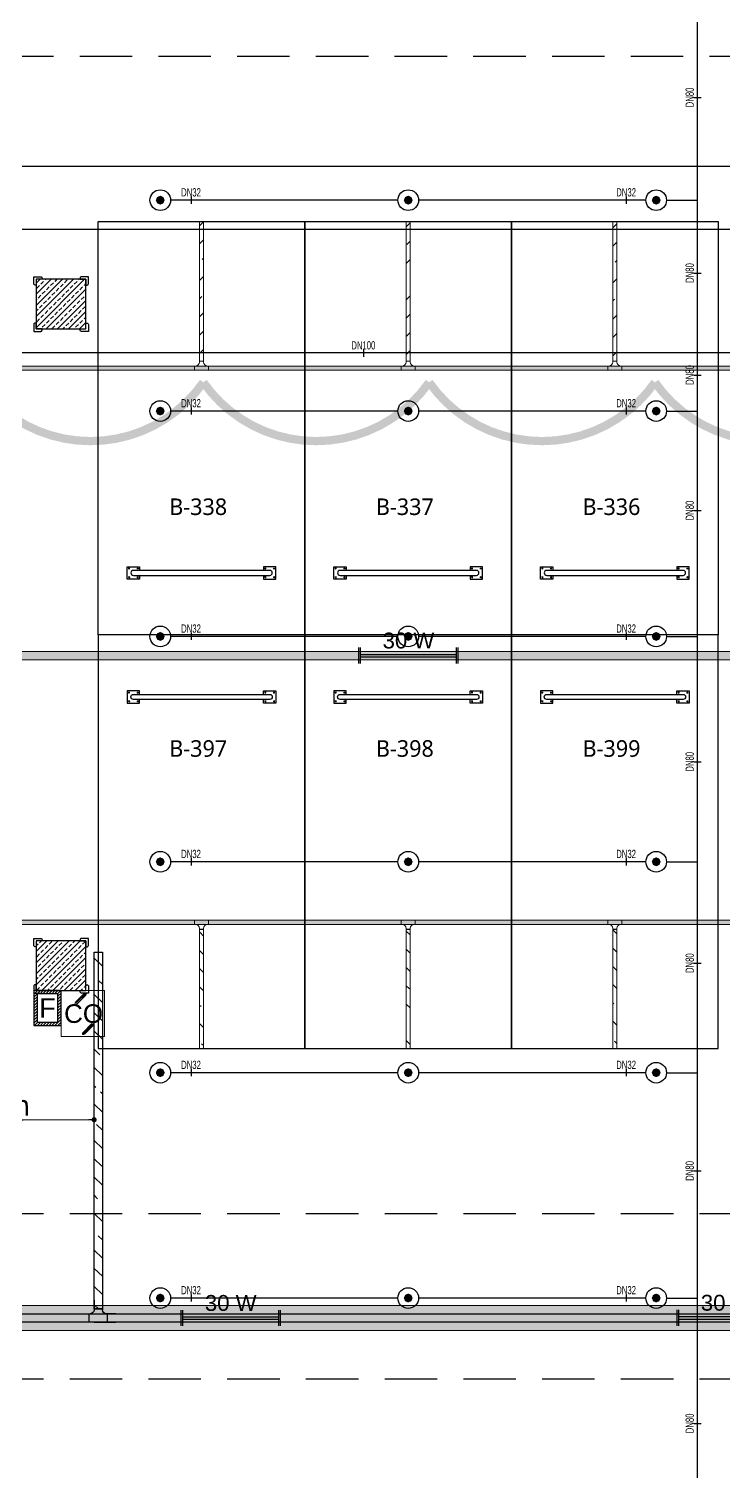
# Model space of a CAD drawing. Header units: millimetres. Extents: x -379292 to 1221486, y 92049 to 447512.
# Drawn here: x -141845 to -133445, y 186507 to 203947 of the extents above; entities that cross this region are included whole.
import ezdxf
from ezdxf import colors
from ezdxf.entities.mleader import LeaderData, LeaderLine
from ezdxf.enums import TextEntityAlignment as Align
from ezdxf.math import Vec2, Vec3

# ---------------------------------------------------------------- set-up
doc = ezdxf.new("R2010")
doc.units = ezdxf.units.MM
doc.linetypes.add('HIDDEN', pattern=[9.525, 6.35, -3.175])
for name, color, linetype in [('-M-YNGN-BORUID', 7, 'Continuous'), ('-M-YNGN-BORUUZUN', 7, 'Continuous'), ('-M-YNGN-BORUYUK', 7, 'Continuous'), ('-M-YNGN-SPR-YUK', 7, 'Continuous'), ('-M-YNGN-ZON4-CAP-', 7, 'Continuous'), ('-M-YNGN-ZON4-SPR-', 7, 'Continuous'), ('05_HATCH CONCRETE', 141, 'Continuous'), ('05_SYMBOL', 2, 'Continuous'), ('08_FIRE ALARM BUTTON', 4, 'Continuous'), ('08_LAMP', 4, 'Continuous'), ('202-A-Y-MahalAd', 141, 'Continuous'), ('AIRONN ZONLAMA', 4, 'Continuous'), ('E_CT_ZA', 6, 'Continuous'), ('EYazı', 7, 'Continuous')]:
    doc.layers.add(name, color=color, linetype=linetype)
doc.layers.add('-M-YNGN-SPR-CAPCIZGI', color=188, linetype='Continuous', plot=False)
for name, color, linetype, lineweight in [('-M-YNGN-ZON4', 3, 'SP', 30), ('08_DEDECTOR', 3, 'Continuous', 9), ('E_CT_AYDINLATMA', 3, 'Continuous', 9), ('E_CT_KA', 4, 'Continuous', 9), ('E_CT_KIRMIZI', 1, 'Continuous', 9)]:
    doc.layers.add(name, color=color, linetype=linetype, lineweight=lineweight)
doc.styles.add('CIZGI', font='tahoma.ttf', dxfattribs={"width": 0.8, "oblique": 20})
doc.styles.add('HCAD', font='HCAD.SHX', dxfattribs={"width": 0.8, "height": 0.2})
doc.styles.add('PIPESIZE', font='hcad.shx', dxfattribs={"width": 0.8})
doc.styles.add('SPR-NOT', font='romans.shx')
doc.styles.get("Standard").update_dxf_attribs({"font": 'segoeuil.ttf'})
doc.styles.add('YAZI-2', font='arial.ttf', dxfattribs={"height": 2})
doc.styles.add('YAZI-2.5', font='arial.ttf', dxfattribs={"height": 2.5})
doc.styles.add('YAZI-3', font='arial.ttf', dxfattribs={"height": 3})
doc.linetypes.add('SP', pattern='A,2,-0.1,["SP",CIZGI,S=0.14,R=0.2,X=0,Y=-0.07],-0.255', length=2.355)
pattern_1 = [(225, (905000, -3e-07), (67.351921, -67.351921), []), (225, (904932.65, -3e-07), (67.351921, -67.351921), [47.625, -23.8125])]

# ---------------------------------------------------------------- blocks, each defined once
blk = doc.blocks.new('202_Vida')
at = {"color": 0, "linetype": 'ByBlock', "ltscale": 0.2}
for points in [[(1, 0), (-1, 0)], [(0, 1), (0, -1)]]:
    blk.add_lwpolyline(points, dxfattribs=at)
at = {"color": 0, "linetype": 'ByBlock'}
for radius in [0.42, 0.23, 0.155]:
    blk.add_circle((0, 0), radius, dxfattribs=at)
blk = doc.blocks.new('202_Stoper')
at = {"color": 0, "linetype": 'ByBlock'}
for points in [[(-750, -30), (-750, -75), (-900, -75), (-900, 75), (-750, 75), (-750, 30)], [(750, -30), (750, -75), (900, -75), (900, 75), (750, 75), (750, 30)]]:
    blk.add_lwpolyline(points, dxfattribs=at)
blk.add_lwpolyline([(825, -30, 1), (825, 30), (-825, 30, 1), (-825, -30)], format="xyb", close=True, dxfattribs=at)
at = {"color": 0, "linetype": 'ByBlock', "yscale": 10, "zscale": 10, "rotation": 180}
for p, xscale in [((-877, 53), -10), ((-772, 53), 10), ((772, 53), -10), ((877, 53), 10)]:
    blk.add_blockref('202_Vida', p, dxfattribs=dict(at, xscale=xscale))
at = {"color": 0, "linetype": 'ByBlock', "yscale": 10, "zscale": 10}
for p, xscale in [((-877, -52), 10), ((-772, -52), -10), ((772, -52), 10), ((877, -52), -10)]:
    blk.add_blockref('202_Vida', p, dxfattribs=dict(at, xscale=xscale))
blk = doc.blocks.new('202_Mahalblok')
at = {"color": 0, "linetype": 'ByBlock', "flags": 128}
blk.add_lwpolyline([(0, 0), (0, 5000), (2500, 5000), (2500, 0)], close=True, dxfattribs=at)
at = {"color": 252}
blk.add_blockref('202_Stoper', (1250, 750), dxfattribs=at)
at = {"color": 0, "linetype": 'ByBlock', "ltscale": 25}
blk.add_attdef('MAHALNO', text='', height=200, dxfattribs=at).set_placement((1209, 1390), align=Align.BOTTOM_CENTER)
blk = doc.blocks.new('bariyer')
at = {"color": 8, "ltscale": 25}
blk.add_lwpolyline([(0, -70), (15, -70, 0.414214), (30, -55), (30, 30), (-55, 30, 0.414214), (-70, 15), (-70, 0), (0, 0)], format="xyb", close=True, dxfattribs=at)
blk = doc.blocks.new('OtoParkBodrumKatMimari')
at = {"layer": '05_HATCH CONCRETE'}
h = blk.add_hatch(dxfattribs=at)
h.set_pattern_fill('ANSI33', color=8, scale=15, angle=180, style=0)
h.set_pattern_definition(pattern_1)
h.paths.add_polyline_path([(105200, 100100), (104600, 100100), (104600, 99500), (105200, 99500)])
h = blk.add_hatch(dxfattribs=at)
h.set_pattern_fill('ANSI33', color=8, scale=15, angle=180, style=0)
h.set_pattern_definition(pattern_1)
h.paths.add_polyline_path([(105200, 92100), (104600, 92100), (104600, 91500), (105200, 91500)])
at = {"color": 5}
for points in [[(105200, 100100), (104600, 100100), (104600, 99500), (105200, 99500)], [(105200, 92100), (104600, 92100), (104600, 91500), (105200, 91500)]]:
    blk.add_lwpolyline(points, close=True, dxfattribs=at)
at = {"layer": '05_SYMBOL', "color": 252, "linetype": 'HIDDEN', "ltscale": 100}
blk.add_lwpolyline([(17400, 100800, -0.414214), (19400, 102800), (128500, 102800, -0.414214), (130500, 100800), (130500, 90800, -0.414214), (128500, 88800), (19400, 88800, -0.414214), (17400, 90800), (17400, 100800)], format="xyb", dxfattribs=at)
blk.add_lwpolyline([(128500, 86800), (19400, 86800)], dxfattribs=at)
at = {"layer": '05_SYMBOL', "color": 8, "xscale": -1}
for p in [(104600, 100100), (104600, 92100)]:
    blk.add_blockref('bariyer', p, dxfattribs=at)
at = {"layer": '05_SYMBOL', "color": 8}
for p in [(105200, 100100), (105200, 92100)]:
    blk.add_blockref('bariyer', p, dxfattribs=at)
at = {"layer": '05_SYMBOL', "color": 8, "rotation": 180}
for p in [(104600, 99500), (104600, 91500)]:
    blk.add_blockref('bariyer', p, dxfattribs=at)
at = {"layer": '05_SYMBOL', "color": 8, "xscale": -1, "rotation": 180}
for p in [(105200, 99500), (105200, 91500)]:
    blk.add_blockref('bariyer', p, dxfattribs=at)
at = {"layer": '202-A-Y-MahalAd', "color": 8, "ltscale": 25}
for p, values in [((105350, 95800), {'MAHALNO': 'B-338'}), ((107850, 95800), {'MAHALNO': 'B-337'}), ((110350, 95800), {'MAHALNO': 'B-336'})]:
    blk.add_blockref('202_Mahalblok', p, dxfattribs=at).add_auto_attribs(values)
ref = blk.add_blockref('202_Mahalblok', (105350, 95800), dxfattribs=dict(at, xscale=-1, rotation=180))
ref.add_attrib('MAHALNO', 'B-397', dxfattribs={"layer": '0', "color": 0, "linetype": 'ByBlock', "ltscale": 25, "height": 200}).set_placement((106559, 94267), align=Align.BOTTOM_CENTER)
ref = blk.add_blockref('202_Mahalblok', (107850, 95800), dxfattribs=dict(at, xscale=-1, rotation=180))
ref.add_attrib('MAHALNO', 'B-398', dxfattribs={"layer": '0', "color": 0, "linetype": 'ByBlock', "ltscale": 25, "height": 200}).set_placement((109059, 94267), align=Align.BOTTOM_CENTER)
ref = blk.add_blockref('202_Mahalblok', (110350, 95800), dxfattribs=dict(at, xscale=-1, rotation=180))
ref.add_attrib('MAHALNO', 'B-399', dxfattribs={"layer": '0', "color": 0, "linetype": 'ByBlock', "ltscale": 25, "height": 200}).set_placement((111559, 94267), align=Align.BOTTOM_CENTER)
blk = doc.blocks.new('SPRKL100')
at = {"layer": '-M-YNGN-SPR-CAPCIZGI'}
blk.add_line((0, 0.43), (0, -0.43), dxfattribs=at)
at = {"layer": '-M-YNGN-BORUID', "color": 0, "style": 'HCAD', "width": 0.8, "flags": 1}
blk.add_attdef('DIC', text='', height=0.4, dxfattribs=at).set_placement((0, -1.69), align=Align.CENTER)
at = {"layer": '-M-YNGN-BORUUZUN', "color": 0, "style": 'HCAD', "width": 0.7}
blk.add_attdef('BOY', text='', height=0.8, dxfattribs=at).set_placement((0, -1.08), align=Align.CENTER)
at = {"layer": '-M-YNGN-BORUYUK', "color": 6, "style": 'PIPESIZE', "width": 0.8}
blk.add_attdef('YUK', text='', height=0.5, dxfattribs=at).set_placement((0, 1.87), align=Align.CENTER)
at = {"color": 0, "style": 'PIPESIZE', "width": 0.7}
blk.add_attdef('CAP', text='', height=1, dxfattribs=at).set_placement((0, 0.45), align=Align.CENTER)
blk = doc.blocks.new('SP-C-UP-12')
at = {"ltscale": 10}
blk.add_line((0, 0), (0, 0), dxfattribs=at)
at = {"color": 1, "linetype": 'Continuous'}
blk.add_circle((0, 0), 12.5, dxfattribs=at)
at = {"ltscale": 10}
for points in [[(-5.4, 0), (-3.8, 3.8), (-3.8, -3.8), (0, 5.4)], [(-3.8, -3.8), (0, 5.4), (0, -5.4), (3.8, 3.8)], [(0, -5.4), (3.8, 3.8), (3.8, -3.8), (5.4, 0)]]:
    blk.add_solid(points, dxfattribs=at)
at = {"layer": '-M-YNGN-SPR-YUK', "style": 'SPR-NOT', "width": 0.5, "flags": 9}
for tag, p in [('YUK', (0, 17.8)), ('CAP', (0, 14.4)), ('TIP', (0.2, 10.8))]:
    blk.add_attdef(tag, text='', height=2.5, dxfattribs=at).set_placement(p, align=Align.MIDDLE_CENTER)
blk = doc.blocks.new('A$C69E781E7')
at = {"layer": '-M-YNGN-ZON4', "ltscale": 500}
for p, q in [((-2670.9, -7485.1), (-2670.9, -2137.6)), ((-3033.4, -4282.6), (-3308.4, -4282.6)), ((-2733.4, -4282.6), (-3008.4, -4282.6)), ((-2708.4, -4282.6), (-2670.9, -4282.6)), ((-6030.9, -4466.9), (-459.8, -4466.9)), ((-3033.4, -4537.6), (-3308.4, -4537.6)), ((-2733.4, -4537.6), (-3008.4, -4537.6)), ((-2708.4, -4537.6), (-2670.9, -4537.6)), ((-3033.4, -4810.1), (-3308.4, -4810.1)), ((-2733.4, -4810.1), (-3008.4, -4810.1)), ((-2708.4, -4810.1), (-2670.9, -4810.1)), ((-3033.4, -5082.6), (-3308.4, -5082.6)), ((-2733.4, -5082.6), (-3008.4, -5082.6)), ((-2708.4, -5082.6), (-2670.9, -5082.6)), ((-3033.4, -5337.6), (-3308.4, -5337.6)), ((-2733.4, -5337.6), (-3008.4, -5337.6)), ((-2708.4, -5337.6), (-2670.9, -5337.6)), ((-3033.4, -5610.1), (-3308.4, -5610.1)), ((-2733.4, -5610.1), (-3008.4, -5610.1)), ((-2708.4, -5610.1), (-2670.9, -5610.1))]:
    blk.add_line(p, q, dxfattribs=at)
at = {"layer": '-M-YNGN-ZON4-CAP-'}
ref = blk.add_blockref('SPRKL100', (-2670.9, -4158.4), dxfattribs=dict(at, xscale=10.00000000000001, yscale=10.00000000000001, zscale=10.00000000000001, rotation=90))
ref.add_attrib('CAP', 'DN80', dxfattribs={"layer": '0', "color": 0, "height": 10, "rotation": 90, "style": 'PIPESIZE', "width": 0.7}).set_placement((-2675.4, -4158.4), align=Align.CENTER)
ref = blk.add_blockref('SPRKL100', (-3283.7, -4282.6), dxfattribs=dict(at, xscale=10, yscale=10, zscale=10))
ref.add_attrib('CAP', 'DN32', dxfattribs={"layer": '0', "color": 0, "height": 10, "style": 'PIPESIZE', "width": 0.7}).set_placement((-3283.7, -4278.1), align=Align.CENTER)
ref = blk.add_blockref('SPRKL100', (-2757.3, -4282.6), dxfattribs=dict(at, xscale=10, yscale=10, zscale=10))
ref.add_attrib('CAP', 'DN32', dxfattribs={"layer": '0', "color": 0, "height": 10, "style": 'PIPESIZE', "width": 0.7}).set_placement((-2757.3, -4278.1), align=Align.CENTER)
ref = blk.add_blockref('SPRKL100', (-2670.9, -4370.7), dxfattribs=dict(at, xscale=10.00000000000001, yscale=10.00000000000001, zscale=10.00000000000001, rotation=90))
ref.add_attrib('CAP', 'DN80', dxfattribs={"layer": '0', "color": 0, "height": 10, "rotation": 90, "style": 'PIPESIZE', "width": 0.7}).set_placement((-2675.4, -4370.7), align=Align.CENTER)
ref = blk.add_blockref('SPRKL100', (-3075.2, -4467.6), dxfattribs=dict(at, xscale=10, yscale=10, zscale=10))
ref.add_attrib('CAP', 'DN100', dxfattribs={"layer": '0', "color": 0, "height": 10, "style": 'PIPESIZE', "width": 0.7}).set_placement((-3075.2, -4463.1), align=Align.CENTER)
ref = blk.add_blockref('SPRKL100', (-2670.9, -4494), dxfattribs=dict(at, xscale=10.00000000000001, yscale=10.00000000000001, zscale=10.00000000000001, rotation=90))
ref.add_attrib('CAP', 'DN80', dxfattribs={"layer": '0', "color": 0, "height": 10, "rotation": 90, "style": 'PIPESIZE', "width": 0.7}).set_placement((-2675.4, -4494), align=Align.CENTER)
ref = blk.add_blockref('SPRKL100', (-3283.7, -4537.6), dxfattribs=dict(at, xscale=10, yscale=10, zscale=10))
ref.add_attrib('CAP', 'DN32', dxfattribs={"layer": '0', "color": 0, "height": 10, "style": 'PIPESIZE', "width": 0.7}).set_placement((-3283.7, -4533.1), align=Align.CENTER)
ref = blk.add_blockref('SPRKL100', (-2757.3, -4537.6), dxfattribs=dict(at, xscale=10, yscale=10, zscale=10))
ref.add_attrib('CAP', 'DN32', dxfattribs={"layer": '0', "color": 0, "height": 10, "style": 'PIPESIZE', "width": 0.7}).set_placement((-2757.3, -4533.1), align=Align.CENTER)
ref = blk.add_blockref('SPRKL100', (-2670.9, -4657.9), dxfattribs=dict(at, xscale=10.00000000000001, yscale=10.00000000000001, zscale=10.00000000000001, rotation=90))
ref.add_attrib('CAP', 'DN80', dxfattribs={"layer": '0', "color": 0, "height": 10, "rotation": 90, "style": 'PIPESIZE', "width": 0.7}).set_placement((-2675.4, -4657.9), align=Align.CENTER)
ref = blk.add_blockref('SPRKL100', (-3283.7, -4810.1), dxfattribs=dict(at, xscale=10, yscale=10, zscale=10))
ref.add_attrib('CAP', 'DN32', dxfattribs={"layer": '0', "color": 0, "height": 10, "style": 'PIPESIZE', "width": 0.7}).set_placement((-3283.7, -4805.6), align=Align.CENTER)
ref = blk.add_blockref('SPRKL100', (-2757.3, -4810.1), dxfattribs=dict(at, xscale=10, yscale=10, zscale=10))
ref.add_attrib('CAP', 'DN32', dxfattribs={"layer": '0', "color": 0, "height": 10, "style": 'PIPESIZE', "width": 0.7}).set_placement((-2757.3, -4805.6), align=Align.CENTER)
ref = blk.add_blockref('SPRKL100', (-2670.9, -4961.7), dxfattribs=dict(at, xscale=10.00000000000001, yscale=10.00000000000001, zscale=10.00000000000001, rotation=90))
ref.add_attrib('CAP', 'DN80', dxfattribs={"layer": '0', "color": 0, "height": 10, "rotation": 90, "style": 'PIPESIZE', "width": 0.7}).set_placement((-2675.4, -4961.7), align=Align.CENTER)
ref = blk.add_blockref('SPRKL100', (-3283.7, -5082.6), dxfattribs=dict(at, xscale=10, yscale=10, zscale=10))
ref.add_attrib('CAP', 'DN32', dxfattribs={"layer": '0', "color": 0, "height": 10, "style": 'PIPESIZE', "width": 0.7}).set_placement((-3283.7, -5078.1), align=Align.CENTER)
ref = blk.add_blockref('SPRKL100', (-2757.3, -5082.6), dxfattribs=dict(at, xscale=10, yscale=10, zscale=10))
ref.add_attrib('CAP', 'DN32', dxfattribs={"layer": '0', "color": 0, "height": 10, "style": 'PIPESIZE', "width": 0.7}).set_placement((-2757.3, -5078.1), align=Align.CENTER)
ref = blk.add_blockref('SPRKL100', (-2670.9, -5205.2), dxfattribs=dict(at, xscale=10.00000000000001, yscale=10.00000000000001, zscale=10.00000000000001, rotation=90))
ref.add_attrib('CAP', 'DN80', dxfattribs={"layer": '0', "color": 0, "height": 10, "rotation": 90, "style": 'PIPESIZE', "width": 0.7}).set_placement((-2675.4, -5205.2), align=Align.CENTER)
ref = blk.add_blockref('SPRKL100', (-3283.7, -5337.6), dxfattribs=dict(at, xscale=10, yscale=10, zscale=10))
ref.add_attrib('CAP', 'DN32', dxfattribs={"layer": '0', "color": 0, "height": 10, "style": 'PIPESIZE', "width": 0.7}).set_placement((-3283.7, -5333.1), align=Align.CENTER)
ref = blk.add_blockref('SPRKL100', (-2757.3, -5337.6), dxfattribs=dict(at, xscale=10, yscale=10, zscale=10))
ref.add_attrib('CAP', 'DN32', dxfattribs={"layer": '0', "color": 0, "height": 10, "style": 'PIPESIZE', "width": 0.7}).set_placement((-2757.3, -5333.1), align=Align.CENTER)
ref = blk.add_blockref('SPRKL100', (-2670.9, -5456.4), dxfattribs=dict(at, xscale=10.00000000000001, yscale=10.00000000000001, zscale=10.00000000000001, rotation=90))
ref.add_attrib('CAP', 'DN80', dxfattribs={"layer": '0', "color": 0, "height": 10, "rotation": 90, "style": 'PIPESIZE', "width": 0.7}).set_placement((-2675.4, -5456.4), align=Align.CENTER)
ref = blk.add_blockref('SPRKL100', (-3283.7, -5610.1), dxfattribs=dict(at, xscale=10, yscale=10, zscale=10))
ref.add_attrib('CAP', 'DN32', dxfattribs={"layer": '0', "color": 0, "height": 10, "style": 'PIPESIZE', "width": 0.7}).set_placement((-3283.7, -5605.6), align=Align.CENTER)
ref = blk.add_blockref('SPRKL100', (-2757.3, -5610.1), dxfattribs=dict(at, xscale=10, yscale=10, zscale=10))
ref.add_attrib('CAP', 'DN32', dxfattribs={"layer": '0', "color": 0, "height": 10, "style": 'PIPESIZE', "width": 0.7}).set_placement((-2757.3, -5605.6), align=Align.CENTER)
ref = blk.add_blockref('SPRKL100', (-2670.9, -5761.7), dxfattribs=dict(at, xscale=10.00000000000001, yscale=10.00000000000001, zscale=10.00000000000001, rotation=90))
ref.add_attrib('CAP', 'DN80', dxfattribs={"layer": '0', "color": 0, "height": 10, "rotation": 90, "style": 'PIPESIZE', "width": 0.7}).set_placement((-2675.4, -5761.7), align=Align.CENTER)
at = {"layer": '-M-YNGN-ZON4-SPR-'}
for p in [(-3320.9, -4282.6), (-3020.9, -4282.6), (-2720.9, -4282.6), (-3320.9, -4537.6), (-3020.9, -4537.6), (-2720.9, -4537.6), (-3320.9, -4810.1), (-3020.9, -4810.1), (-2720.9, -4810.1), (-3320.9, -5082.6), (-3020.9, -5082.6), (-2720.9, -5082.6), (-3320.9, -5337.6), (-3020.9, -5337.6), (-2720.9, -5337.6), (-3320.9, -5610.1), (-3020.9, -5610.1), (-2720.9, -5610.1)]:
    blk.add_blockref('SP-C-UP-12', p, dxfattribs=at)
blk = doc.blocks.new('*U607')
h = blk.add_hatch()
h.set_pattern_fill('ANSI33', color=0, scale=50, angle=1, style=0)
h.paths.add_polyline_path([(-26393, 100), (8347, 100), (8347, 0), (-26393, 0)])
at = {"color": 0}
blk.add_lwpolyline([(-26393, 100), (8347, 100), (8347, 0), (-26393, 0)], close=True, dxfattribs=at)
at = {"ltscale": 25, "flags": 1}
for tag, p in [('YUKSEKLIK', (-229, -149)), ('KALINLIK', (-229, -213))]:
    blk.add_attdef(tag, p, '', height=50, dxfattribs=at)
blk = doc.blocks.new('*U757')
h = blk.add_hatch()
h.set_pattern_fill('ANSI33', color=0, scale=50, angle=1, style=0)
h.paths.add_polyline_path([(-1851, 50), (35467, 50), (35467, 0), (-1851, 0)])
at = {"color": 0}
blk.add_lwpolyline([(-1851, 50), (35467, 50), (35467, 0), (-1851, 0)], close=True, dxfattribs=at)
at = {"ltscale": 25, "flags": 1}
for tag, p in [('YUKSEKLIK', (-229, -149)), ('KALINLIK', (-229, -213))]:
    blk.add_attdef(tag, p, '', height=50, dxfattribs=at)
blk = doc.blocks.new('*U758')
h = blk.add_hatch()
h.set_pattern_fill('ANSI33', color=0, scale=50, angle=1, style=0)
h.paths.add_polyline_path([(-1851, 50), (56894, 50), (56894, 0), (-1851, 0)])
at = {"color": 0}
blk.add_lwpolyline([(-1851, 50), (56894, 50), (56894, 0), (-1851, 0)], close=True, dxfattribs=at)
at = {"ltscale": 25, "flags": 1}
for tag, p in [('YUKSEKLIK', (-229, -149)), ('KALINLIK', (-229, -213))]:
    blk.add_attdef(tag, p, '', height=50, dxfattribs=at)
blk = doc.blocks.new('*U908')
h = blk.add_hatch()
h.set_pattern_fill('ANSI33', color=0, scale=50, angle=1, style=0)
h.paths.add_polyline_path([(-4483, 100), (-170, 100), (-170, 0), (-4483, 0)])
at = {"color": 0}
blk.add_lwpolyline([(-4483, 100), (-170, 100), (-170, 0), (-4483, 0)], close=True, dxfattribs=at)
at = {"ltscale": 25, "flags": 1}
for tag, p in [('YUKSEKLIK', (-229, -149)), ('KALINLIK', (-229, -213))]:
    blk.add_attdef(tag, p, '', height=50, dxfattribs=at)
blk = doc.blocks.new('*U408')
at = {"color": 0}
for p, q in [((264, 264), (-164, 264)), ((-60, 264), (-60, 164)), ((0, 264), (264, 264)), ((160, 264), (160, 164)), ((-164, 164), (-50, 164)), ((0, 0), (0, 114)), ((0, 104), (100, 104)), ((100, 0), (100, 114)), ((264, 164), (150, 164))]:
    blk.add_line(p, q, dxfattribs=at)
for centre, start, end in [((-50, 114), 0, 90), ((150, 114), 90, 180)]:
    blk.add_arc(centre, 50, start, end, dxfattribs=at)
blk = doc.blocks.new('_DOT')
at = {"color": 0, "linetype": 'ByBlock'}
blk.add_line((-0.5, 0), (-1, 0), dxfattribs=at)
at = {"color": 0, "linetype": 'ByBlock', "const_width": 0.5}
blk.add_lwpolyline([(-0.25, 0, 1), (0.25, 0, 1)], format="xyb", close=True, dxfattribs=at)
blk = doc.blocks.new('40 W SIVA ÜSTÜ ETANJ LED 50')
at = {"layer": '08_LAMP'}
for p, q in [((-625, -100), (-625, 100)), ((-605, -100), (-605, 100)), ((-605, 15), (605, 15)), ((605, -100), (605, 100)), ((625, -100), (625, 100)), ((-605, -15), (605, -15))]:
    blk.add_line(p, q, dxfattribs=at)
at = {"layer": '08_LAMP', "color": 2, "style": 'YAZI-2'}
blk.add_text('30 W', height=200, dxfattribs=at).set_placement((0, 90), align=Align.CENTER)
blk = doc.blocks.new('40 W SIVA ÜSTÜ ETANJ LED 50--')
at = {"layer": '08_LAMP'}
for p, q in [((-625, -100), (-625, 100)), ((-605, -100), (-605, 100)), ((-605, 15), (605, 15)), ((605, -100), (605, 100)), ((625, -100), (625, 100)), ((-605, -15), (605, -15))]:
    blk.add_line(p, q, dxfattribs=at)
at = {"layer": '08_LAMP', "color": 2, "style": 'YAZI-2'}
blk.add_text('30 W', height=200, dxfattribs=at).set_placement((0, 90), align=Align.CENTER)
blk = doc.blocks.new('40 W SIVA ÜSTÜ ETANJ LED E 50')
at = {"layer": '08_LAMP'}
for p, q in [((-625, -100), (-625, 100)), ((-605, -100), (-605, 100)), ((-605, 15), (605, 15)), ((605, -100), (605, 100)), ((625, -100), (625, 100)), ((-605, -15), (605, -15))]:
    blk.add_line(p, q, dxfattribs=at)
blk.add_lwpolyline([(625, -125), (800, -125), (800, 125), (625, 125)], close=True, dxfattribs=at)
at = {"layer": '08_LAMP', "color": 2, "style": 'YAZI-2'}
blk.add_text('30 W', height=200, dxfattribs=at).set_placement((0, 90), align=Align.CENTER)
blk.add_text('E', height=125, dxfattribs=at).set_placement((713, 0), align=Align.MIDDLE)
blk = doc.blocks.new('CO 250')
at = {"layer": '08_DEDECTOR'}
for p, q in [((17, 243), (-84, 142)), ((45, 251), (-74, 132)), ((37, 223), (-64, 122)), ((45, 250), (45, 243)), ((114, -136), (-5, -255)), ((104, -126), (3, -227)), ((124, -146), (23, -247)), ((-5, -247), (-5, -255)), ((-5, -255), (3, -255))]:
    blk.add_line(p, q, dxfattribs=at)
at = {"layer": '08_DEDECTOR', "ltscale": 25}
blk.add_lwpolyline([(-262, 278), (-262, -278), (262, -278), (262, 278)], close=True, dxfattribs=at)
at = {"layer": '08_DEDECTOR'}
for centre, radius, start, end in [((37, 223), 27.7, 72.9688, 135), ((17, 243), 27.7, 315, 0), ((-55, 112), 41.6, 135, 180), ((-55, 112), 27.7, 135, 180), ((-55, 112), 13.9, 135, 180), ((95, -116), 13.9, 315, 350.4112), ((95, -116), 27.7, 315, 355.2224), ((95, -116), 41.6, 315, 356.817), ((23, -247), 27.7, 135, 180), ((3, -227), 27.7, 270, 315)]:
    blk.add_arc(centre, radius, start, end, dxfattribs=at)
at = {"layer": '08_DEDECTOR', "color": 3, "style": 'YAZI-3'}
blk.add_text('CO', height=225, dxfattribs=at).set_placement((-226, -113))
blk = doc.blocks.new('YIB ORT')
at = {"layer": '08_FIRE ALARM BUTTON'}
h = blk.add_hatch(dxfattribs=at)
h.set_pattern_fill('ANSI31', color=1, scale=3.125)
h.paths.add_polyline_path([(65.625, 168.75), (-65.625, 168.75), (-65.625, 84.375), (-50, 84.375), (-50, 153.125), (50, 153.125), (50, 15.625), (-50, 15.625), (-50, 84.375), (-65.625, 84.375), (-65.625, 0), (65.625, 0)])
for points in [[(-65.625, 168.75), (-65.625, 0), (65.625, 0), (65.625, 168.75)], [(-50, 153.125), (-50, 15.625), (50, 15.625), (50, 153.125)]]:
    blk.add_lwpolyline(points, close=True, dxfattribs=at)
at = {"layer": '08_FIRE ALARM BUTTON', "color": 3, "style": 'YAZI-2.5'}
blk.add_text('F', height=93.75, dxfattribs=at).set_placement((0, 84.375), align=Align.MIDDLE_CENTER)
blk = doc.blocks.new('*U1030')
h = blk.add_hatch()
h.set_pattern_fill('ANSI33', color=0, scale=50, angle=1, style=0)
h.paths.add_polyline_path([(-2093, 50), (-403, 50), (-403, 0), (-2093, 0)])
at = {"color": 0}
blk.add_lwpolyline([(-2093, 50), (-403, 50), (-403, 0), (-2093, 0)], close=True, dxfattribs=at)
at = {"ltscale": 25, "flags": 1}
for tag, p in [('YUKSEKLIK', (-229, -149)), ('KALINLIK', (-229, -213))]:
    blk.add_attdef(tag, p, '', height=50, dxfattribs=at)
blk = doc.blocks.new('*U1012')
at = {"color": 0}
for p, q in [((214, 214), (-164, 214)), ((-60, 214), (-60, 164)), ((0, 214), (214, 214)), ((110, 214), (110, 164)), ((-164, 164), (-50, 164)), ((0, 0), (0, 114)), ((0, 104), (50, 104)), ((50, 0), (50, 114)), ((214, 164), (100, 164))]:
    blk.add_line(p, q, dxfattribs=at)
for centre, start, end in [((-50, 114), 0, 90), ((100, 114), 90, 180)]:
    blk.add_arc(centre, 50, start, end, dxfattribs=at)
blk = doc.blocks.new('*U1011')
h = blk.add_hatch()
h.set_pattern_fill('ANSI33', color=0, scale=50, angle=1, style=0)
h.paths.add_polyline_path([(-2093, 50), (-653, 50), (-653, 0), (-2093, 0)])
at = {"color": 0}
blk.add_lwpolyline([(-2093, 50), (-653, 50), (-653, 0), (-2093, 0)], close=True, dxfattribs=at)
at = {"ltscale": 25, "flags": 1}
for tag, p in [('YUKSEKLIK', (-229, -149)), ('KALINLIK', (-229, -213))]:
    blk.add_attdef(tag, p, '', height=50, dxfattribs=at)
blk = doc.blocks.new('*U655')
h = blk.add_hatch()
h.set_pattern_fill('ANSI33', color=0, scale=50, angle=1, style=0)
h.paths.add_polyline_path([(-115024, 100), (-249, 100), (-249, 0), (-115024, 0)])
at = {"color": 0}
blk.add_lwpolyline([(-115024, 100), (-249, 100), (-249, 0), (-115024, 0)], close=True, dxfattribs=at)
at = {"ltscale": 25, "flags": 1}
for tag, p in [('YUKSEKLIK', (-229, -149)), ('KALINLIK', (-229, -213))]:
    blk.add_attdef(tag, p, '', height=50, dxfattribs=at)
blk = doc.blocks.new('*U722')
h = blk.add_hatch()
h.set_pattern_fill('ANSI33', color=0, scale=50, angle=1, style=0)
h.paths.add_polyline_path([(-115264, 300), (-889, 300), (-889, 0), (-115264, 0)])
at = {"color": 0}
blk.add_lwpolyline([(-115264, 300), (-889, 300), (-889, 0), (-115264, 0)], close=True, dxfattribs=at)
at = {"ltscale": 25, "flags": 1}
for tag, p in [('YUKSEKLIK', (-229, -149)), ('KALINLIK', (-229, -213))]:
    blk.add_attdef(tag, p, '', height=50, dxfattribs=at)

msp = doc.modelspace()

# ---------------------------------------------------------------- block references
at = {"color": 8}
msp.add_blockref('OtoParkBodrumKatMimari', (-246354.8, 100818.8), dxfattribs=at)

# ---------------------------------------------------------------- next in the draw order: linework, layer by layer
at = {"color": 30, "const_width": 100}
msp.add_lwpolyline([(-98755.3, 199673.2, -0.5205671), (-101487.2, 199673.2, -0.5205671), (-104219.1, 199673.2, -0.5205671), (-106951, 199673.2, -0.5205671), (-109682.9, 199673.2, -0.5205671), (-112414.7, 199673.2, -0.5205671), (-115146.6, 199673.2, -0.5205671), (-117878.5, 199673.2, -0.5205671), (-120610.4, 199673.2, -0.5205671), (-123342.3, 199673.2, -0.5205671), (-126074.2, 199673.2, -0.5205671), (-128806.1, 199673.2, -0.5205671), (-131538, 199673.2, -0.5205671), (-134269.9, 199673.2, -0.5205671), (-137001.8, 199673.2, -0.5205671), (-139733.7, 199673.2, -0.5205671), (-142465.6, 199673.2, -0.5205671)], format="xyb", dxfattribs=at)
at = {"layer": 'AIRONN ZONLAMA', "color": 2, "ltscale": 25}
msp.add_lwpolyline([(-103454.6, 224134.6), (-103454.6, 214634.6), (-111354.6, 214626.3), (-111304.6, 201521.2), (-166951.6, 201521.2), (-166904.6, 240934.6)], dxfattribs=at)
at = {"layer": 'AIRONN ZONLAMA', "color": 1, "ltscale": 25}
msp.add_lwpolyline([(-166951.6, 202285.7), (-111304.6, 202285.7), (-111304.6, 185099.1)], dxfattribs=at)

# ---------------------------------------------------------------- next in the draw order: block references
at = {"layer": '-M-YNGN-ZON4', "ltscale": 25, "xscale": 10, "yscale": 10, "zscale": 10}
msp.add_blockref('A$C69E781E7', (-107045.9, 244701.5), dxfattribs=at)
at = {"layer": '08_DEDECTOR', "xscale": 2.5, "yscale": 2.5, "zscale": 2.5}
msp.add_blockref('YIB ORT', (-141618.9, 191896.9), dxfattribs=at)
at = {"layer": '08_DEDECTOR'}
msp.add_blockref('CO 250', (-141192.3, 192040.3), dxfattribs=at)
at = {"layer": '08_LAMP', "xscale": 0.96, "yscale": 0.96, "zscale": 0.96}
for name, p in [('40 W SIVA ÜSTÜ ETANJ LED 50', (-137252.1, 196368.8)), ('40 W SIVA ÜSTÜ ETANJ LED 50--', (-139402.1, 188358.5)), ('40 W SIVA ÜSTÜ ETANJ LED E 50', (-133402.1, 188361.3))]:
    msp.add_blockref(name, p, dxfattribs=at)
at = {"layer": 'E_CT_AYDINLATMA', "xscale": -1, "rotation": 180}
msp.add_blockref('*U607', (-128911.5, 196418.8), dxfattribs=at)
at = {"layer": 'E_CT_KA', "rotation": 180}
msp.add_blockref('*U722', (-230494.1, 188509), dxfattribs=at)
at = {"layer": 'E_CT_KIRMIZI', "color": 1, "xscale": -1, "rotation": 89.99999999999993}
for p in [(-139729.8, 199525.8), (-137229.8, 199525.8), (-134729.8, 199525.8)]:
    msp.add_blockref('*U1030', p, dxfattribs=at)
at = {"layer": 'E_CT_KIRMIZI', "color": 1}
for name, p, rotation in [('*U758', (-116880.6, 199868.8), 180), ('*U757', (-116880.6, 193168.8), 180), ('*U1011', (-139729.8, 193711.7), 90.00000000000006), ('*U1011', (-137229.8, 193711.7), 90.00000000000006), ('*U1011', (-134729.8, 193711.7), 90.00000000000006)]:
    msp.add_blockref(name, p, dxfattribs=dict(at, rotation=rotation))
at = {"layer": 'E_CT_KIRMIZI', "color": 2, "xscale": -1, "rotation": 180}
for p in [(-139779.8, 200032.8), (-137279.8, 200032.8), (-134779.8, 200032.8)]:
    msp.add_blockref('*U1012', p, dxfattribs=at)
at = {"layer": 'E_CT_KIRMIZI', "color": 2}
for p in [(-139779.8, 192954.8), (-137279.8, 192954.8), (-134779.8, 192954.8)]:
    msp.add_blockref('*U1012', p, dxfattribs=at)
at = {"layer": 'E_CT_ZA', "color": 112}
for name, p, rotation in [('*U908', (-141054.8, 188299), 270), ('*U655', (-230054.1, 188409), 180)]:
    msp.add_blockref(name, p, dxfattribs=dict(at, rotation=rotation))
at = {"layer": 'E_CT_ZA', "color": 2, "xscale": -1, "rotation": 180}
msp.add_blockref('*U408', (-141054.8, 188573), dxfattribs=at)

# ---------------------------------------------------------------- next in the draw order: leaders
at = {"layer": 'EYazı', "color": 7}
ml = msp.add_multileader_mtext('Standard', dxfattribs=at)
ml.set_content('ZA-100x60x1,5mm', color=7)
ml.set_leader_properties(color=1)
ml.set_arrow_properties(name='DOT')
ml.build(insert=Vec2(0, 0))
ml.multileader.update_dxf_attribs({"text_left_attachment_type": 6, "text_right_attachment_type": 6, "dogleg_length": 50, "arrow_head_size": 62.5})
ctx = ml.context
ctx.base_point, ctx.char_height, ctx.arrow_head_size, ctx.landing_gap_size, ctx.plane_origin = Vec3(-144699.1, 190749.5), 250, 62.5, 25, Vec3(-142506.9, 190705.8)
ctx.left_attachment, ctx.right_attachment = 6, 6
notes = []
notes.append((ctx, [(0, (1, 1, 0), (-141912.1, 190749.5), (-1, 0), 62.5, [(0, [(-141054.8, 190756.2)], 0, [])])]))
ctx.mtext.insert, ctx.mtext.width, ctx.mtext.defined_height, ctx.mtext.line_spacing_style, ctx.mtext.flow_direction = Vec3(-144674.1, 191056.2), 2000, 439.9, 2, 5
for ctx, leaders in notes:
    for number, flags, end, landing, length, lines in leaders:
        leader = LeaderData()
        leader.index, (leader.has_last_leader_line, leader.has_dogleg_vector, leader.attachment_direction) = number, flags
        leader.last_leader_point, leader.dogleg_vector, leader.dogleg_length = Vec3(end), Vec3(landing), length
        for number, points, colour, breaks in lines:
            line = LeaderLine()
            line.index, line.vertices, line.color, line.breaks = number, Vec3.list(points), colors.encode_raw_color(colour), breaks
            leader.lines.append(line)
        ctx.leaders.append(leader)

doc.saveas('drawing.dxf')
